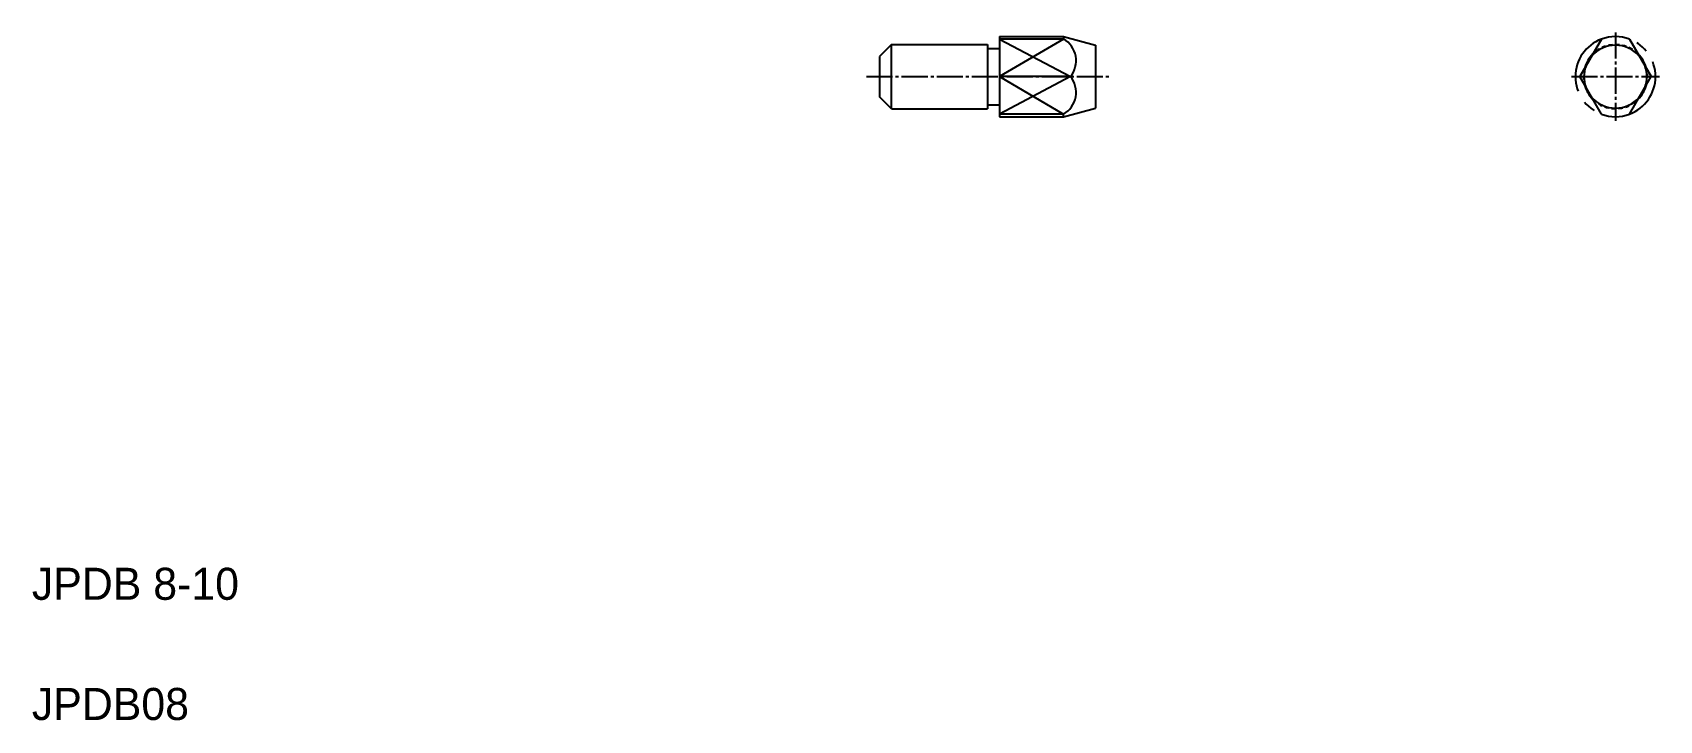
# Model space of a CAD drawing. Extents: x 10 to 213, y 10 to 96.
import ezdxf

# ---------------------------------------------------------------- set-up
doc = ezdxf.new("R2010")
doc.units = 0
doc.header["$LTSCALE"] = 0.25
for name, pattern in [('CENTER', [17.5, 13, -1.5, 1.5, -1.5]), ('DASHED', [3.5, 2, -1.5]), ('PHANTOM', [63.5, 31.75, -6.35, 6.35, -6.35, 6.35, -6.35])]:
    doc.linetypes.add(name, pattern=pattern)
doc.layers.get('0').update_dxf_attribs({"linetype": 'CONTINUOUS'})
doc.layers.add('CENTER', color=1, linetype='CENTER')
doc.styles.get("Standard").update_dxf_attribs({"font": 'txt', "height": 3.2})

msp = doc.modelspace()

# ---------------------------------------------------------------- linework, layer by layer
at = {"linetype": 'CONTINUOUS'}
for p, q in [((117.34, 94.3), (115.84, 92.8)), ((117.34, 94.3), (129.34, 94.3)), ((117.34, 86.3), (117.34, 94.3)), ((129.34, 94.3), (129.34, 86.3)), ((129.34, 93.8), (130.84, 93.8)), ((130.84, 95.3), (130.84, 85.3)), ((130.84, 95.3), (138.84, 95.3)), ((138.84, 95.3), (138.84, 94.99)), ((142.84, 94.23), (142.84, 86.37)), ((115.84, 92.8), (115.84, 87.8)), ((117.34, 86.3), (115.84, 87.8)), ((117.34, 86.3), (129.34, 86.3)), ((129.34, 86.8), (130.84, 86.8)), ((138.84, 85.3), (138.84, 85.62)), ((130.84, 85.3), (138.84, 85.3))]:
    msp.add_line(p, q, dxfattribs=at)
for p, q in [((138.84, 94.99), (130.84, 94.99)), ((138.84, 95.3), (142.84, 94.23)), ((206, 94.99), (203.29, 90.3)), ((209.5, 94.99), (212.2, 90.3)), ((142.84, 92.27), (142.84, 92.27)), ((139.69, 90.3), (130.84, 90.3)), ((142.84, 90.3), (142.84, 90.3)), ((206, 85.62), (203.29, 90.3)), ((209.5, 85.62), (212.2, 90.3)), ((138.84, 85.62), (130.84, 85.62)), ((138.84, 85.3), (142.84, 86.37))]:
    msp.add_line(p, q)
at = {"color": 3}
for p, q in [((130.84, 94.99), (139.69, 90.3)), ((138.84, 94.99), (130.84, 90.3)), ((139.69, 90.3), (130.84, 85.62)), ((130.84, 90.3), (138.84, 85.62))]:
    msp.add_line(p, q, dxfattribs=at)
for centre, radius, start, end in [((137.28, 92.29), 3.12, 320.553, 59.9856), ((207.75, 90.3), 3.93, 40.8934, 139.1066), ((207.75, 90.3), 5, 69.5127, 110.4873), ((207.75, 90.3), 3.93, 160.8934, 199.1066), ((207.75, 90.3), 4, 134.656, 165.344), ((207.75, 90.3), 4, 14.656, 45.344), ((207.75, 90.3), 3.93, 340.8934, 19.1066), ((137.28, 88.32), 3.12, 300.0144, 39.447), ((207.75, 90.3), 4, 194.656, 225.344), ((207.75, 90.3), 3.93, 220.8934, 319.1066), ((207.75, 90.3), 4, 314.656, 345.344), ((207.75, 90.3), 5, 249.5127, 290.4873)]:
    msp.add_arc(centre, radius, start, end)
at = {"color": 3, "linetype": 'PHANTOM'}
for start, end in [(110.4873, 249.5127), (290.4873, 69.5127)]:
    msp.add_arc((207.75, 90.3), 5, start, end, dxfattribs=at)
at = {"color": 3, "linetype": 'DASHED'}
for start, end in [(45.344, 134.656), (165.344, 194.656), (345.344, 14.656), (225.344, 314.656)]:
    msp.add_arc((207.75, 90.3), 4, start, end, dxfattribs=at)
at = {"layer": 'CENTER', "color": 1, "linetype": 'CENTER'}
for p, q in [((207.75, 95.8), (207.75, 84.8)), ((114.24, 90.3), (144.85, 90.3)), ((202.25, 90.3), (213.25, 90.3))]:
    msp.add_line(p, q, dxfattribs=at)

# ---------------------------------------------------------------- texts
for s, p in [('JPDB 8-10', (10, 25)), ('JPDB08', (10, 10))]:
    msp.add_text(s, height=4).set_placement(p)

doc.saveas('drawing.dxf')
